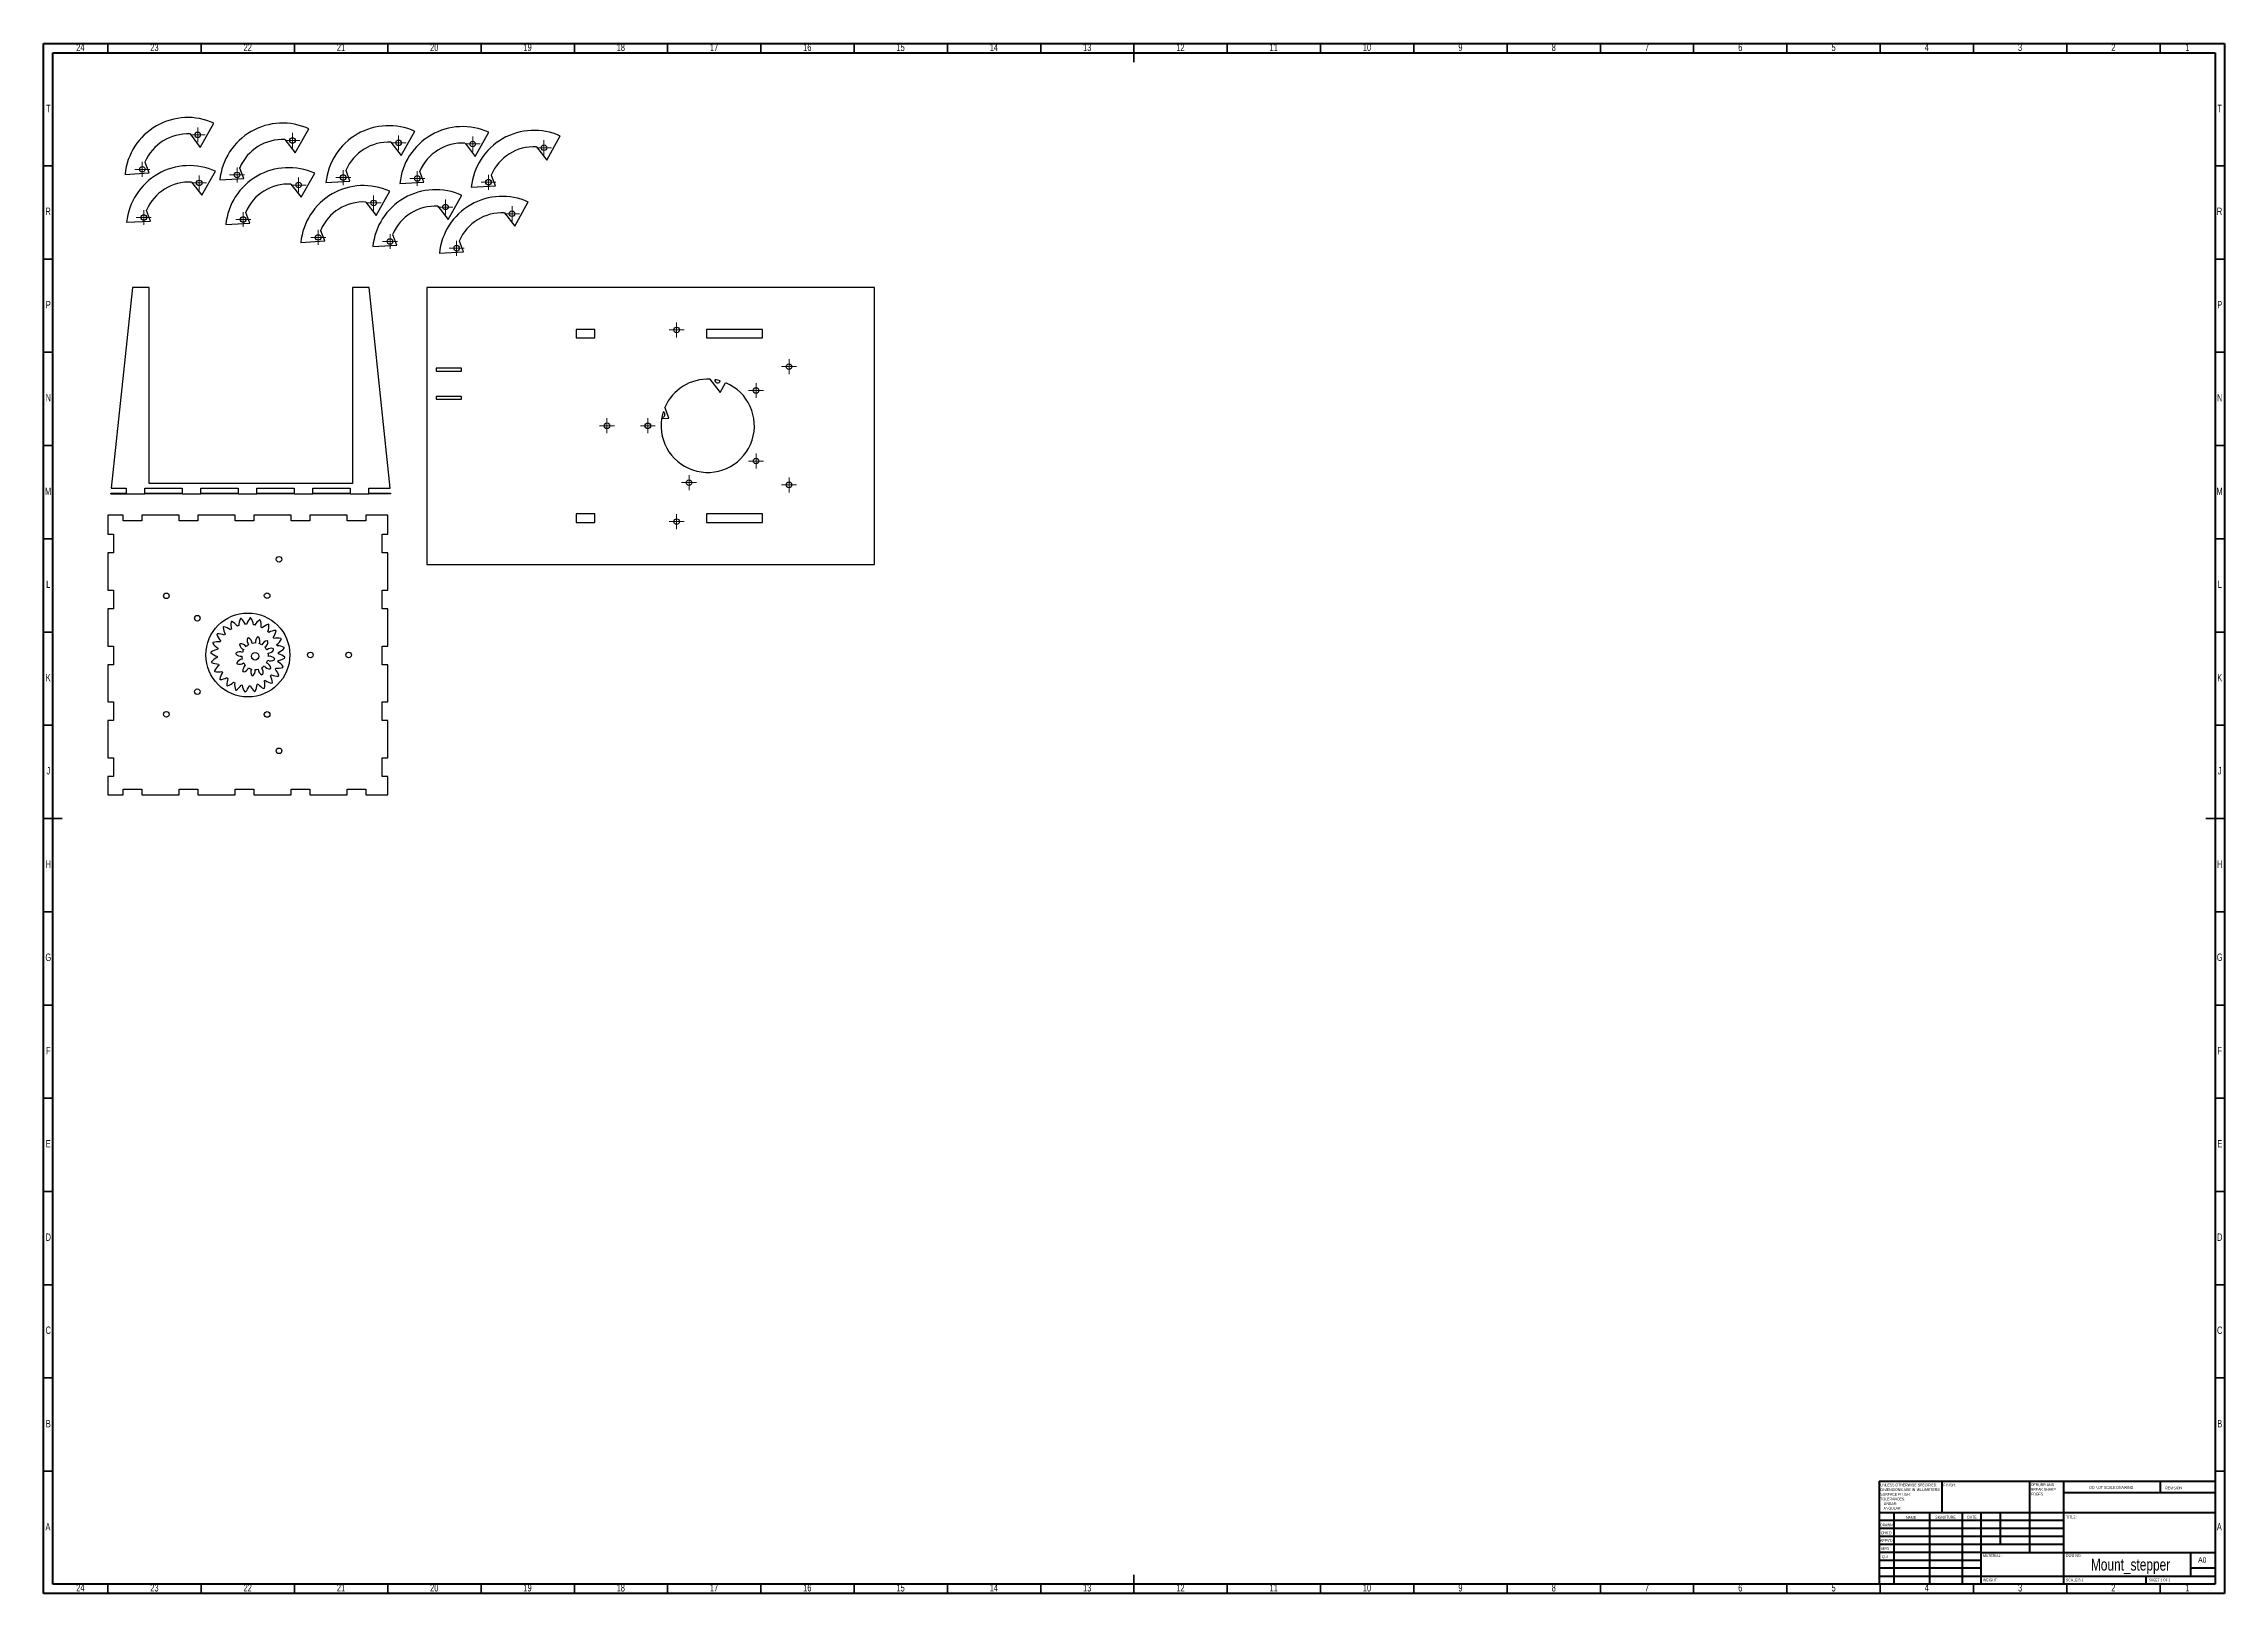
# Model space of a CAD drawing. Header units: millimetres. Extents: x 15 to 1184, y 5 to 836.
import ezdxf

# ---------------------------------------------------------------- set-up
doc = ezdxf.new("R2010")
doc.units = ezdxf.units.MM
doc.styles.add('SLDTEXTSTYLE0', font='TXT', dxfattribs={"width": 0.75})
doc.styles.add('SLDTEXTSTYLE1', font='TXT', dxfattribs={"width": 0.686449})
doc.styles.add('SLDTEXTSTYLE2', font='TXT', dxfattribs={"width": 0.6875})

# ---------------------------------------------------------------- blocks, each defined once
blk = doc.blocks.new('SW_NOTE_0')
at = {"color": 0, "linetype": 'Continuous', "lineweight": 0, "char_height": 1.5, "attachment_point": 1, "style": 'SLDTEXTSTYLE0'}
for s, insert in [('UNLESS OTHERWISE SPECIFIED:', (0, 1.9)), ('TOLERANCES:', (0, -5.6)), ('DIMENSIONS ARE IN MILLIMETERS', (0, -0.6)), ('SURFACE FINISH:', (0, -3.1)), ('ANGULAR:', (1.7, -10.6)), ('LINEAR:', (1.7, -8.1))]:
    blk.add_mtext(s, dxfattribs=dict(at, insert=insert))
blk = doc.blocks.new('SW_NOTE_1')
at = {"color": 0, "linetype": 'Continuous', "lineweight": 0, "char_height": 1.5, "attachment_point": 1, "style": 'SLDTEXTSTYLE0'}
for s, insert in [('DEBURR AND', (0, 1.9)), ('BREAK SHARP', (0, -0.6)), ('EDGES', (0, -3.1))]:
    blk.add_mtext(s, dxfattribs=dict(at, insert=insert))
blk = doc.blocks.new('SW_CENTERMARKSYMBOL_0')
at = {"color": 0, "linetype": 'Continuous', "lineweight": 0}
for p, q in [((-2.5, 0), (-4, 0)), ((0, 0), (-2.5, 0)), ((0, 2.5), (0, 4)), ((0, 0), (0, 2.5)), ((0, 0), (0, -2.5)), ((0, 0), (2.5, 0)), ((2.5, 0), (4, 0)), ((0, -2.5), (0, -4))]:
    blk.add_line(p, q, dxfattribs=at)
blk = doc.blocks.new('SW_CENTERMARKSYMBOL_1')
at = {"color": 0, "linetype": 'Continuous', "lineweight": 0}
for p, q in [((-2.5, 0), (-4, 0)), ((0, 0), (-2.5, 0)), ((0, 2.5), (0, 4)), ((0, 0), (0, 2.5)), ((0, 0), (0, -2.5)), ((0, 0), (2.5, 0)), ((2.5, 0), (4, 0)), ((0, -2.5), (0, -4))]:
    blk.add_line(p, q, dxfattribs=at)
blk = doc.blocks.new('SW_CENTERMARKSYMBOL_2')
at = {"color": 0, "linetype": 'Continuous', "lineweight": 0}
for p, q in [((-2.5, 0), (-4, 0)), ((0, 0), (-2.5, 0)), ((0, 2.5), (0, 4)), ((0, 0), (0, 2.5)), ((0, 0), (0, -2.5)), ((0, 0), (2.5, 0)), ((2.5, 0), (4, 0)), ((0, -2.5), (0, -4))]:
    blk.add_line(p, q, dxfattribs=at)
blk = doc.blocks.new('SW_CENTERMARKSYMBOL_3')
at = {"color": 0, "linetype": 'Continuous', "lineweight": 0}
for p, q in [((-2.5, 0), (-4, 0)), ((0, 0), (-2.5, 0)), ((0, 2.5), (0, 4)), ((0, 0), (0, 2.5)), ((0, 0), (0, -2.5)), ((0, 0), (2.5, 0)), ((2.5, 0), (4, 0)), ((0, -2.5), (0, -4))]:
    blk.add_line(p, q, dxfattribs=at)
blk = doc.blocks.new('SW_CENTERMARKSYMBOL_4')
at = {"color": 0, "linetype": 'Continuous', "lineweight": 0}
for p, q in [((-2.5, 0), (-4, 0)), ((0, 0), (-2.5, 0)), ((0, 2.5), (0, 4)), ((0, 0), (0, 2.5)), ((0, 0), (0, -2.5)), ((0, 0), (2.5, 0)), ((2.5, 0), (4, 0)), ((0, -2.5), (0, -4))]:
    blk.add_line(p, q, dxfattribs=at)
blk = doc.blocks.new('SW_CENTERMARKSYMBOL_5')
at = {"color": 0, "linetype": 'Continuous', "lineweight": 0}
for p, q in [((-2.5, 0), (-4, 0)), ((0, 0), (-2.5, 0)), ((0, 2.5), (0, 4)), ((0, 0), (0, 2.5)), ((0, 0), (0, -2.5)), ((0, 0), (2.5, 0)), ((2.5, 0), (4, 0)), ((0, -2.5), (0, -4))]:
    blk.add_line(p, q, dxfattribs=at)
blk = doc.blocks.new('SW_CENTERMARKSYMBOL_6')
at = {"color": 0, "linetype": 'Continuous', "lineweight": 0}
for p, q in [((-2.5, 0), (-4, 0)), ((0, 0), (-2.5, 0)), ((0, 2.5), (0, 4)), ((0, 0), (0, 2.5)), ((0, 0), (0, -2.5)), ((0, 0), (2.5, 0)), ((2.5, 0), (4, 0)), ((0, -2.5), (0, -4))]:
    blk.add_line(p, q, dxfattribs=at)
blk = doc.blocks.new('SW_CENTERMARKSYMBOL_7')
at = {"color": 0, "linetype": 'Continuous', "lineweight": 0}
for p, q in [((-2.5, 0), (-4, 0)), ((0, 0), (-2.5, 0)), ((0, 2.5), (0, 4)), ((0, 0), (0, 2.5)), ((0, 0), (0, -2.5)), ((0, 0), (2.5, 0)), ((2.5, 0), (4, 0)), ((0, -2.5), (0, -4))]:
    blk.add_line(p, q, dxfattribs=at)
blk = doc.blocks.new('SW_CENTERMARKSYMBOL_8')
at = {"color": 0, "linetype": 'Continuous', "lineweight": 0}
for p, q in [((-2.5, 0), (-4, 0)), ((0, 0), (-2.5, 0)), ((0, 2.5), (0, 4)), ((0, 0), (0, 2.5)), ((0, 0), (0, -2.5)), ((0, 0), (2.5, 0)), ((2.5, 0), (4, 0)), ((0, -2.5), (0, -4))]:
    blk.add_line(p, q, dxfattribs=at)
blk = doc.blocks.new('SW_CENTERMARKSYMBOL_9')
at = {"color": 0, "linetype": 'Continuous', "lineweight": 0}
for p, q in [((-2.5, 0), (-4, 0)), ((0, 0), (-2.5, 0)), ((0, 2.5), (0, 4)), ((0, 0), (0, 2.5)), ((0, 0), (0, -2.5)), ((0, 0), (2.5, 0)), ((2.5, 0), (4, 0)), ((0, -2.5), (0, -4))]:
    blk.add_line(p, q, dxfattribs=at)
blk = doc.blocks.new('SW_CENTERMARKSYMBOL_10')
at = {"color": 0, "linetype": 'Continuous', "lineweight": 0}
for p, q in [((-2.5, 0), (-4, 0)), ((0, 0), (-2.5, 0)), ((0, 2.5), (0, 4)), ((0, 0), (0, 2.5)), ((0, 0), (0, -2.5)), ((0, 0), (2.5, 0)), ((2.5, 0), (4, 0)), ((0, -2.5), (0, -4))]:
    blk.add_line(p, q, dxfattribs=at)
blk = doc.blocks.new('SW_CENTERMARKSYMBOL_11')
at = {"color": 0, "linetype": 'Continuous', "lineweight": 0}
for p, q in [((-2.5, 0), (-4, 0)), ((0, 0), (-2.5, 0)), ((0, 2.5), (0, 4)), ((0, 0), (0, 2.5)), ((0, 0), (0, -2.5)), ((0, 0), (2.5, 0)), ((2.5, 0), (4, 0)), ((0, -2.5), (0, -4))]:
    blk.add_line(p, q, dxfattribs=at)
blk = doc.blocks.new('SW_CENTERMARKSYMBOL_12')
at = {"color": 0, "linetype": 'Continuous', "lineweight": 0}
for p, q in [((-2.5, 0), (-4, 0)), ((0, 0), (-2.5, 0)), ((0, 2.5), (0, 4)), ((0, 0), (0, 2.5)), ((0, 0), (0, -2.5)), ((0, 0), (2.5, 0)), ((2.5, 0), (4, 0)), ((0, -2.5), (0, -4))]:
    blk.add_line(p, q, dxfattribs=at)
blk = doc.blocks.new('SW_CENTERMARKSYMBOL_13')
at = {"color": 0, "linetype": 'Continuous', "lineweight": 0}
for p, q in [((-2.5, 0), (-4, 0)), ((0, 0), (-2.5, 0)), ((0, 2.5), (0, 4)), ((0, 0), (0, 2.5)), ((0, 0), (0, -2.5)), ((0, 0), (2.5, 0)), ((2.5, 0), (4, 0)), ((0, -2.5), (0, -4))]:
    blk.add_line(p, q, dxfattribs=at)
blk = doc.blocks.new('SW_CENTERMARKSYMBOL_14')
at = {"color": 0, "linetype": 'Continuous', "lineweight": 0}
for p, q in [((-2.5, 0), (-4, 0)), ((0, 0), (-2.5, 0)), ((0, 2.5), (0, 4)), ((0, 0), (0, 2.5)), ((0, 0), (0, -2.5)), ((0, 0), (2.5, 0)), ((2.5, 0), (4, 0)), ((0, -2.5), (0, -4))]:
    blk.add_line(p, q, dxfattribs=at)
blk = doc.blocks.new('SW_CENTERMARKSYMBOL_15')
at = {"color": 0, "linetype": 'Continuous', "lineweight": 0}
for p, q in [((-2.5, 0), (-4, 0)), ((0, 0), (-2.5, 0)), ((0, 2.5), (0, 4)), ((0, 0), (0, 2.5)), ((0, 0), (0, -2.5)), ((0, 0), (2.5, 0)), ((2.5, 0), (4, 0)), ((0, -2.5), (0, -4))]:
    blk.add_line(p, q, dxfattribs=at)
blk = doc.blocks.new('SW_CENTERMARKSYMBOL_16')
at = {"color": 0, "linetype": 'Continuous', "lineweight": 0}
for p, q in [((-2.5, 0), (-4, 0)), ((0, 0), (-2.5, 0)), ((0, 2.5), (0, 4)), ((0, 0), (0, 2.5)), ((0, 0), (0, -2.5)), ((0, 0), (2.5, 0)), ((2.5, 0), (4, 0)), ((0, -2.5), (0, -4))]:
    blk.add_line(p, q, dxfattribs=at)
blk = doc.blocks.new('SW_CENTERMARKSYMBOL_17')
at = {"color": 0, "linetype": 'Continuous', "lineweight": 0}
for p, q in [((-2.5, 0), (-4, 0)), ((0, 0), (-2.5, 0)), ((0, 2.5), (0, 4)), ((0, 0), (0, 2.5)), ((0, 0), (0, -2.5)), ((0, 0), (2.5, 0)), ((2.5, 0), (4, 0)), ((0, -2.5), (0, -4))]:
    blk.add_line(p, q, dxfattribs=at)
blk = doc.blocks.new('SW_CENTERMARKSYMBOL_18')
at = {"color": 0, "linetype": 'Continuous', "lineweight": 0}
for p, q in [((-2.5, 0), (-4, 0)), ((0, 0), (-2.5, 0)), ((0, 2.5), (0, 4)), ((0, 0), (0, 2.5)), ((0, 0), (0, -2.5)), ((0, 0), (2.5, 0)), ((2.5, 0), (4, 0)), ((0, -2.5), (0, -4))]:
    blk.add_line(p, q, dxfattribs=at)
blk = doc.blocks.new('SW_CENTERMARKSYMBOL_19')
at = {"color": 0, "linetype": 'Continuous', "lineweight": 0}
for p, q in [((-2.5, 0), (-4, 0)), ((0, 0), (-2.5, 0)), ((0, 2.5), (0, 4)), ((0, 0), (0, 2.5)), ((0, 0), (0, -2.5)), ((0, 0), (2.5, 0)), ((2.5, 0), (4, 0)), ((0, -2.5), (0, -4))]:
    blk.add_line(p, q, dxfattribs=at)
blk = doc.blocks.new('SW_CENTERMARKSYMBOL_20')
at = {"color": 0, "linetype": 'Continuous', "lineweight": 0}
for p, q in [((-2.5, 0), (-4, 0)), ((0, 0), (-2.5, 0)), ((0, 2.5), (0, 4)), ((0, 0), (0, 2.5)), ((0, 0), (0, -2.5)), ((0, 0), (2.5, 0)), ((2.5, 0), (4, 0)), ((0, -2.5), (0, -4))]:
    blk.add_line(p, q, dxfattribs=at)
blk = doc.blocks.new('SW_CENTERMARKSYMBOL_21')
at = {"color": 0, "linetype": 'Continuous', "lineweight": 0}
for p, q in [((-2.5, 0), (-4, 0)), ((0, 0), (-2.5, 0)), ((0, 2.5), (0, 4)), ((0, 0), (0, 2.5)), ((0, 0), (0, -2.5)), ((0, 0), (2.5, 0)), ((2.5, 0), (4, 0)), ((0, -2.5), (0, -4))]:
    blk.add_line(p, q, dxfattribs=at)
blk = doc.blocks.new('SW_CENTERMARKSYMBOL_22')
at = {"color": 0, "linetype": 'Continuous', "lineweight": 0}
for p, q in [((-2.5, 0), (-4, 0)), ((0, 0), (-2.5, 0)), ((0, 2.5), (0, 4)), ((0, 0), (0, 2.5)), ((0, 0), (0, -2.5)), ((0, 0), (2.5, 0)), ((2.5, 0), (4, 0)), ((0, -2.5), (0, -4))]:
    blk.add_line(p, q, dxfattribs=at)
blk = doc.blocks.new('SW_CENTERMARKSYMBOL_23')
at = {"color": 0, "linetype": 'Continuous', "lineweight": 0}
for p, q in [((-2.5, 0), (-4, 0)), ((0, 0), (-2.5, 0)), ((0, 2.5), (0, 4)), ((0, 0), (0, 2.5)), ((0, 0), (0, -2.5)), ((0, 0), (2.5, 0)), ((2.5, 0), (4, 0)), ((0, -2.5), (0, -4))]:
    blk.add_line(p, q, dxfattribs=at)
blk = doc.blocks.new('SW_CENTERMARKSYMBOL_24')
at = {"color": 0, "linetype": 'Continuous', "lineweight": 0}
for p, q in [((-2.5, 0), (-4, 0)), ((0, 0), (-2.5, 0)), ((0, 2.5), (0, 4)), ((0, 0), (0, 2.5)), ((0, 0), (0, -2.5)), ((0, 0), (2.5, 0)), ((2.5, 0), (4, 0)), ((0, -2.5), (0, -4))]:
    blk.add_line(p, q, dxfattribs=at)
blk = doc.blocks.new('SW_CENTERMARKSYMBOL_25')
at = {"color": 0, "linetype": 'Continuous', "lineweight": 0}
for p, q in [((-2.5, 0), (-4, 0)), ((0, 0), (-2.5, 0)), ((0, 2.5), (0, 4)), ((0, 0), (0, 2.5)), ((0, 0), (0, -2.5)), ((0, 0), (2.5, 0)), ((2.5, 0), (4, 0)), ((0, -2.5), (0, -4))]:
    blk.add_line(p, q, dxfattribs=at)
blk = doc.blocks.new('SW_CENTERMARKSYMBOL_26')
at = {"color": 0, "linetype": 'Continuous', "lineweight": 0}
for p, q in [((-2.5, 0), (-4, 0)), ((0, 0), (-2.5, 0)), ((0, 2.5), (0, 4)), ((0, 0), (0, 2.5)), ((0, 0), (0, -2.5)), ((0, 0), (2.5, 0)), ((2.5, 0), (4, 0)), ((0, -2.5), (0, -4))]:
    blk.add_line(p, q, dxfattribs=at)
blk = doc.blocks.new('SW_CENTERMARKSYMBOL_27')
at = {"color": 0, "linetype": 'Continuous', "lineweight": 0}
for p, q in [((-2.5, 0), (-4, 0)), ((0, 0), (-2.5, 0)), ((0, 2.5), (0, 4)), ((0, 0), (0, 2.5)), ((0, 0), (0, -2.5)), ((0, 0), (2.5, 0)), ((2.5, 0), (4, 0)), ((0, -2.5), (0, -4))]:
    blk.add_line(p, q, dxfattribs=at)
blk = doc.blocks.new('SW_CENTERMARKSYMBOL_28')
at = {"color": 0, "linetype": 'Continuous', "lineweight": 0}
for p, q in [((-2.5, 0), (-4, 0)), ((0, 0), (-2.5, 0)), ((0, 2.5), (0, 4)), ((0, 0), (0, 2.5)), ((0, 0), (0, -2.5)), ((0, 0), (2.5, 0)), ((2.5, 0), (4, 0)), ((0, -2.5), (0, -4))]:
    blk.add_line(p, q, dxfattribs=at)

msp = doc.modelspace()

# ---------------------------------------------------------------- linework, layer by layer
at = {"color": 7, "linetype": 'Continuous', "lineweight": 70}
for p, q in [((15, 5), (15, 836)), ((15, 836), (1184, 836)), ((20, 10), (20, 831)), ((20, 831), (1179, 831)), ((1179, 831), (1179, 10)), ((1184, 836), (1184, 5)), ((1184, 5), (15, 5)), ((1179, 10), (20, 10))]:
    msp.add_line(p, q, dxfattribs=at)
at = {"color": 7, "linetype": 'Continuous', "lineweight": 35}
for p, q in [((49.5, 831), (49.5, 836)), ((99.5, 831), (99.5, 836)), ((149.5, 831), (149.5, 836)), ((199.5, 831), (199.5, 836)), ((249.5, 831), (249.5, 836)), ((299.5, 831), (299.5, 836)), ((349.5, 831), (349.5, 836)), ((399.5, 831), (399.5, 836)), ((449.5, 831), (449.5, 836)), ((499.5, 831), (499.5, 836)), ((549.5, 831), (549.5, 836)), ((599.5, 836), (599.5, 826)), ((599.5, 831), (599.5, 836)), ((649.5, 831), (649.5, 836)), ((699.5, 831), (699.5, 836)), ((749.5, 831), (749.5, 836)), ((799.5, 831), (799.5, 836)), ((849.5, 831), (849.5, 836)), ((899.5, 831), (899.5, 836)), ((949.5, 831), (949.5, 836)), ((999.5, 831), (999.5, 836)), ((1049.5, 831), (1049.5, 836)), ((1099.5, 831), (1099.5, 836)), ((1149.5, 831), (1149.5, 836)), ((20, 770.5), (15, 770.5)), ((1179, 770.5), (1184, 770.5)), ((20, 720.5), (15, 720.5)), ((1179, 720.5), (1184, 720.5)), ((20, 670.5), (15, 670.5)), ((1179, 670.5), (1184, 670.5)), ((20, 620.5), (15, 620.5)), ((1179, 620.5), (1184, 620.5)), ((20, 570.5), (15, 570.5)), ((1179, 570.5), (1184, 570.5)), ((20, 520.5), (15, 520.5)), ((1179, 520.5), (1184, 520.5)), ((20, 470.5), (15, 470.5)), ((1179, 470.5), (1184, 470.5)), ((15, 420.5), (25, 420.5)), ((20, 420.5), (15, 420.5)), ((1184, 420.5), (1174, 420.5)), ((1179, 420.5), (1184, 420.5)), ((20, 370.5), (15, 370.5)), ((1179, 370.5), (1184, 370.5)), ((20, 320.5), (15, 320.5)), ((1179, 320.5), (1184, 320.5)), ((20, 270.5), (15, 270.5)), ((1179, 270.5), (1184, 270.5)), ((20, 220.5), (15, 220.5)), ((1179, 220.5), (1184, 220.5)), ((20, 170.5), (15, 170.5)), ((1179, 170.5), (1184, 170.5)), ((20, 120.5), (15, 120.5)), ((1179, 120.5), (1184, 120.5)), ((20, 70.5), (15, 70.5)), ((1179, 70.5), (1184, 70.5)), ((599.5, 5), (599.5, 15)), ((49.5, 10), (49.5, 5)), ((99.5, 10), (99.5, 5)), ((149.5, 10), (149.5, 5)), ((199.5, 10), (199.5, 5)), ((249.5, 10), (249.5, 5)), ((299.5, 10), (299.5, 5)), ((349.5, 10), (349.5, 5)), ((399.5, 10), (399.5, 5)), ((449.5, 10), (449.5, 5)), ((499.5, 10), (499.5, 5)), ((549.5, 10), (549.5, 5)), ((599.5, 10), (599.5, 5)), ((649.5, 10), (649.5, 5)), ((699.5, 10), (699.5, 5)), ((749.5, 10), (749.5, 5)), ((799.5, 10), (799.5, 5)), ((849.5, 10), (849.5, 5)), ((899.5, 10), (899.5, 5)), ((949.5, 10), (949.5, 5)), ((999.5, 10), (999.5, 5)), ((1049.5, 10), (1049.5, 5)), ((1099.5, 10), (1099.5, 5)), ((1149.5, 10), (1149.5, 5))]:
    msp.add_line(p, q, dxfattribs=at)
at = {"color": 7, "linetype": 'Continuous', "lineweight": 25}
for p, q in [((93.5, 787.6), (99, 780.4)), ((99, 780.4), (106.3, 793.4)), ((144.3, 784.6), (149.8, 777.5)), ((149.8, 777.5), (157.1, 790.4)), ((206.7, 776.1), (214, 789)), ((246.4, 775.5), (253.6, 788.5)), ((284.7, 773.5), (291.9, 786.5)), ((69.4, 772.3), (69.3, 772.4)), ((71.5, 766.7), (69.4, 772.3)), ((201.2, 783.2), (206.7, 776.1)), ((240.9, 782.7), (246.4, 775.5)), ((279.2, 780.6), (284.7, 773.5)), ((58.6, 765.9), (71.5, 766.7)), ((94.3, 761.8), (99.9, 754.7)), ((99.9, 754.7), (107.1, 767.6)), ((109.4, 762.9), (122.3, 763.7)), ((120.2, 769.3), (120.1, 769.5)), ((122.3, 763.7), (120.2, 769.3)), ((147.6, 760.7), (153.1, 753.6)), ((153.1, 753.6), (160.4, 766.5)), ((166.3, 761.6), (179.2, 762.3)), ((177.1, 767.9), (177, 768.1)), ((179.2, 762.3), (177.1, 767.9)), ((205.9, 761), (218.9, 761.8)), ((216.7, 767.4), (216.7, 767.6)), ((218.9, 761.8), (216.7, 767.4)), ((255, 765.3), (254.9, 765.5)), ((257.2, 759.8), (255, 765.3)), ((187.8, 751), (193.3, 743.9)), ((193.3, 743.9), (200.6, 756.9)), ((226.4, 748.8), (231.9, 741.7)), ((231.9, 741.7), (239.1, 754.7)), ((244.2, 759), (257.2, 759.8)), ((267.6, 738.1), (274.8, 751.1)), ((59.4, 740.2), (72.3, 740.9)), ((70.2, 746.5), (70.1, 746.7)), ((72.3, 740.9), (70.2, 746.5)), ((112.7, 739.1), (125.6, 739.8)), ((123.4, 745.4), (123.4, 745.6)), ((125.6, 739.8), (123.4, 745.4)), ((262.1, 745.2), (267.6, 738.1)), ((152.9, 729.4), (165.8, 730.2)), ((163.6, 735.7), (163.6, 735.9)), ((165.8, 730.2), (163.6, 735.7)), ((191.4, 727.2), (204.3, 728)), ((202.2, 733.5), (202.1, 733.7)), ((204.3, 728), (202.2, 733.5)), ((237.9, 730), (237.8, 730.1)), ((240, 724.4), (237.9, 730)), ((227.1, 723.6), (240, 724.4)), ((62.6, 705.2), (51.3, 597.6)), ((71.5, 705.2), (62.6, 705.2)), ((71.5, 600.2), (71.5, 705.2)), ((180.5, 705.2), (180.5, 600.2)), ((189.5, 705.2), (180.5, 705.2)), ((200.7, 597.6), (189.5, 705.2)), ((220.4, 705.3), (220.4, 556.8)), ((460.4, 705.3), (220.4, 705.3)), ((460.4, 556.8), (460.4, 705.3)), ((310.4, 682.8), (300.5, 682.8)), ((300.5, 682.8), (300.5, 678.3)), ((300.5, 678.3), (310.4, 678.3)), ((310.4, 678.3), (310.4, 682.8)), ((400.4, 682.8), (370.4, 682.8)), ((370.4, 682.8), (370.4, 678.3)), ((370.4, 678.3), (400.4, 678.3)), ((400.4, 678.3), (400.4, 682.8)), ((239, 661.9), (225.5, 661.9)), ((225.5, 661.9), (225.5, 660.4)), ((225.5, 660.4), (239, 660.4)), ((239, 660.4), (239, 661.9)), ((372.2, 656.1), (377.7, 649)), ((239, 646.8), (225.5, 646.8)), ((225.5, 646.8), (225.5, 645.3)), ((225.5, 645.3), (239, 645.3)), ((239, 645.3), (239, 646.8)), ((377.7, 649), (380.6, 654.1)), ((346.3, 635), (350.2, 635.2)), ((348.1, 640.8), (348, 641)), ((350.2, 635.2), (348.1, 640.8)), ((51.3, 597.6), (59.3, 597.6)), ((59.3, 597.6), (59.3, 594.6)), ((69.3, 594.6), (69.3, 597.6)), ((69.3, 597.6), (89.3, 597.6)), ((180.5, 600.2), (71.5, 600.2)), ((89.3, 597.6), (89.3, 594.6)), ((99.3, 594.6), (99.3, 597.6)), ((99.3, 597.6), (119.3, 597.6)), ((119.3, 597.6), (119.3, 594.6)), ((129.3, 594.6), (129.3, 597.6)), ((129.3, 597.6), (149.3, 597.6)), ((149.3, 597.6), (149.3, 594.6)), ((159.3, 594.6), (159.3, 597.6)), ((159.3, 597.6), (179.3, 597.6)), ((179.3, 597.6), (179.3, 594.6)), ((189.3, 594.6), (189.3, 597.6)), ((189.3, 597.6), (200.7, 597.6)), ((51, 594.6), (51.1, 594.9)), ((51, 594.6), (59.3, 594.6)), ((51.1, 594.9), (59.3, 594.9)), ((59.3, 594.6), (69.3, 594.6)), ((69.3, 594.9), (89.3, 594.9)), ((89.3, 594.6), (69.3, 594.6)), ((89.3, 594.6), (99.3, 594.6)), ((99.3, 594.9), (119.3, 594.9)), ((119.3, 594.6), (99.3, 594.6)), ((119.3, 594.6), (129.3, 594.6)), ((129.3, 594.9), (149.3, 594.9)), ((149.3, 594.6), (129.3, 594.6)), ((149.3, 594.6), (159.3, 594.6)), ((159.3, 594.9), (179.3, 594.9)), ((179.3, 594.6), (159.3, 594.6)), ((179.3, 594.6), (189.3, 594.6)), ((189.3, 594.9), (201, 594.9)), ((201, 594.6), (189.3, 594.6)), ((201, 594.9), (201, 594.6)), ((49.5, 583.2), (49.5, 573)), ((57.7, 583.2), (49.5, 583.2)), ((49.5, 573), (52.5, 573)), ((52.5, 573), (52.5, 563)), ((57.7, 580.2), (57.7, 583.2)), ((67.7, 580.2), (57.7, 580.2)), ((67.7, 583.2), (67.7, 580.2)), ((87.7, 583.2), (67.7, 583.2)), ((87.7, 580.2), (87.7, 583.2)), ((97.7, 580.2), (87.7, 580.2)), ((97.7, 583.2), (97.7, 580.2)), ((117.7, 583.2), (97.7, 583.2)), ((117.7, 580.2), (117.7, 583.2)), ((127.7, 580.2), (117.7, 580.2)), ((127.7, 583.2), (127.7, 580.2)), ((147.7, 583.2), (127.7, 583.2)), ((147.7, 580.2), (147.7, 583.2)), ((157.7, 580.2), (147.7, 580.2)), ((157.7, 583.2), (157.7, 580.2)), ((177.7, 583.2), (157.7, 583.2)), ((177.7, 580.2), (177.7, 583.2)), ((187.7, 580.2), (177.7, 580.2)), ((187.7, 583.2), (187.7, 580.2)), ((199.5, 583.2), (187.7, 583.2)), ((196.5, 573), (199.5, 573)), ((196.5, 563), (196.5, 573)), ((199.5, 573), (199.5, 583.2)), ((310.4, 583.9), (300.5, 583.9)), ((300.5, 583.9), (300.5, 579.3)), ((300.5, 579.3), (310.4, 579.3)), ((310.4, 579.3), (310.4, 583.9)), ((400.4, 583.9), (370.4, 583.9)), ((370.4, 583.9), (370.4, 579.3)), ((370.4, 579.3), (400.4, 579.3)), ((400.4, 579.3), (400.4, 583.9)), ((49.5, 563), (49.5, 543)), ((52.5, 563), (49.5, 563)), ((199.5, 563), (196.5, 563)), ((199.5, 543), (199.5, 563)), ((220.4, 556.8), (460.4, 556.8)), ((49.5, 543), (52.5, 543)), ((52.5, 543), (52.5, 533)), ((196.5, 543), (199.5, 543)), ((196.5, 533), (196.5, 543)), ((49.5, 533), (49.5, 513)), ((52.5, 533), (49.5, 533)), ((199.5, 533), (196.5, 533)), ((199.5, 513), (199.5, 533)), ((49.5, 513), (52.5, 513)), ((49.5, 503), (49.5, 483)), ((52.5, 503), (49.5, 503)), ((52.5, 513), (52.5, 503)), ((196.5, 513), (199.5, 513)), ((196.5, 503), (196.5, 513)), ((199.5, 503), (196.5, 503)), ((199.5, 483), (199.5, 503)), ((49.5, 483), (52.5, 483)), ((52.5, 483), (52.5, 473)), ((196.5, 483), (199.5, 483)), ((196.5, 473), (196.5, 483)), ((49.5, 473), (49.5, 453)), ((52.5, 473), (49.5, 473)), ((199.5, 473), (196.5, 473)), ((199.5, 453), (199.5, 473)), ((49.5, 453), (52.5, 453)), ((52.5, 453), (52.5, 443)), ((196.5, 453), (199.5, 453)), ((196.5, 443), (196.5, 453)), ((49.5, 443), (49.5, 433.2)), ((52.5, 443), (49.5, 443)), ((49.5, 433.2), (57.7, 433.2)), ((57.7, 436.2), (67.7, 436.2)), ((57.7, 433.2), (57.7, 436.2)), ((67.7, 436.2), (67.7, 433.2)), ((67.7, 433.2), (87.7, 433.2)), ((87.7, 436.2), (97.7, 436.2)), ((87.7, 433.2), (87.7, 436.2)), ((97.7, 436.2), (97.7, 433.2)), ((97.7, 433.2), (117.7, 433.2)), ((117.7, 436.2), (127.7, 436.2)), ((117.7, 433.2), (117.7, 436.2)), ((127.7, 436.2), (127.7, 433.2)), ((127.7, 433.2), (147.7, 433.2)), ((147.7, 436.2), (157.7, 436.2)), ((147.7, 433.2), (147.7, 436.2)), ((157.7, 436.2), (157.7, 433.2)), ((157.7, 433.2), (177.7, 433.2)), ((177.7, 436.2), (187.7, 436.2)), ((177.7, 433.2), (177.7, 436.2)), ((187.7, 436.2), (187.7, 433.2)), ((187.7, 433.2), (199.5, 433.2)), ((199.5, 443), (196.5, 443)), ((199.5, 433.2), (199.5, 443))]:
    msp.add_line(p, q, dxfattribs=at)
at = {"color": 7, "linetype": 'Continuous', "lineweight": 50}
for p, q in [((999, 65.2), (1179, 65.2)), ((999, 65.2), (999, 10)), ((1032.8, 48.2), (1032.8, 65.2)), ((1079.6, 65.2), (1079.6, 27)), ((1097.8, 65.2), (1097.8, 10)), ((1179, 58.9), (1097.8, 58.9)), ((1149.8, 58.9), (1149.8, 65.2)), ((1179, 48.2), (999, 48.2)), ((1006.8, 48.2), (1006.8, 10)), ((1026, 48.2), (1026, 10)), ((1043.4, 48.2), (1043.4, 10)), ((1053.6, 10), (1053.6, 48.2)), ((1064, 31.2), (1064, 48.2)), ((1097.8, 44), (999, 44)), ((1097.8, 39.8), (999, 39.8)), ((1097.8, 35.5), (999, 35.5)), ((1097.8, 31.2), (999, 31.2)), ((1053.6, 27), (999, 27)), ((1053.6, 27), (1179, 27)), ((1166, 14.2), (1166, 27)), ((1053.6, 22.7), (999, 22.7)), ((1053.6, 18.5), (999, 18.5)), ((999, 14.2), (1179, 14.2)), ((1142, 10), (1142, 14.2)), ((1179, 18.5), (1166, 18.5))]:
    msp.add_line(p, q, dxfattribs=at)
at = {"color": 7, "linetype": 'Continuous', "lineweight": 25}
for centre, radius in [((97.6, 787.1), 1.5), ((148.4, 784.1), 1.5), ((205.3, 782.8), 1.5), ((245, 782.2), 1.5), ((283.2, 780.2), 1.5), ((67.9, 768.6), 1.5), ((98.4, 761.3), 1.5), ((118.7, 765.6), 1.5), ((151.7, 760.2), 1.5), ((175.6, 764.2), 1.5), ((215.3, 763.7), 1.5), ((253.5, 761.7), 1.5), ((191.9, 750.6), 1.5), ((230.4, 748.4), 1.5), ((68.7, 742.8), 1.5), ((122, 741.7), 1.5), ((266.1, 744.8), 1.5), ((162.2, 732.1), 1.5), ((200.7, 729.9), 1.5), ((236.4, 726.3), 1.5), ((354.3, 682.5), 1.5), ((414.6, 662.8), 1.5), ((396.9, 650), 1.5), ((317, 631.1), 1.5), ((338.9, 631.1), 1.5), ((396.9, 612.2), 1.5), ((361, 600.6), 1.5), ((414.6, 599.4), 1.5), ((354.3, 579.7), 1.5), ((141.2, 559.5), 1.5), ((80.8, 539.9), 1.5), ((134.8, 540), 1.5), ((97.4, 527.9), 1.5), ((124.5, 508.2), 22.5), ((128.4, 507.5), 2), ((158, 508.2), 1.5), ((178.5, 508.2), 1.5), ((97.4, 488.5), 1.5), ((80.8, 476.4), 1.5), ((134.8, 476.3), 1.5), ((141.2, 456.8), 1.5)]:
    msp.add_circle(centre, radius, dxfattribs=at)
for centre, radius, start, end in [((92.3, 762.6), 33.8, 65.5259, 174.3354), ((92.3, 762.6), 25, 87.1146, 156.778), ((143.1, 759.6), 33.8, 65.5259, 174.3354), ((143.1, 759.6), 25, 87.1146, 156.778), ((200, 758.2), 33.8, 65.5259, 174.3354), ((239.6, 757.7), 33.8, 65.5259, 174.3354), ((277.9, 755.7), 33.8, 65.5259, 174.3354), ((200, 758.2), 25, 87.1146, 156.778), ((239.6, 757.7), 25, 87.1146, 156.778), ((277.9, 755.7), 25, 87.1146, 156.778), ((93.1, 736.8), 33.8, 65.5259, 174.3354), ((93.1, 736.8), 25, 87.1146, 156.778), ((146.3, 735.7), 33.8, 65.5259, 174.3354), ((146.3, 735.7), 25, 87.1146, 156.778), ((186.5, 726.1), 33.8, 65.5259, 174.3354), ((186.5, 726.1), 25, 87.1146, 156.778), ((225.1, 723.9), 33.8, 65.5259, 174.3354), ((225.1, 723.9), 25, 87.1146, 156.778), ((260.8, 720.3), 33.8, 65.5259, 174.3354), ((260.8, 720.3), 25, 87.1146, 156.778), ((371, 631.1), 25, 87.1146, 156.778), ((376.3, 655.6), 1.5, 173.4684, 342.0381), ((371, 631.1), 25, 74.3306, 81.176), ((371, 631.1), 25, 171.1145, 67.215), ((346.6, 637.1), 1.5, 261.8546, 70.4243), ((371, 631.1), 25, 162.7167, 169.5621), ((124.5, 508.2), 19.9, 115.4198, 116.548), ((111.9, 518.1), 9, 38.5921, 63.1642), ((128.6, 523.7), 9, 153.8036, 178.3758), ((124.5, 508.2), 19.9, 100.4198, 101.548), ((114.9, 521), 9, 23.5921, 48.1642), ((132.5, 522.1), 9, 138.8036, 163.3758), ((124.5, 508.2), 19.9, 85.4198, 86.548), ((118.6, 523.1), 9, 8.5921, 33.1642), ((135.8, 519.5), 9, 123.8036, 148.3758), ((124.5, 508.2), 19.9, 70.4198, 71.548), ((122.6, 524.1), 9, 353.5921, 18.1642), ((124.5, 508.2), 19.9, 160.4198, 161.548), ((113.1, 519.5), 9, 213.8036, 238.3758), ((108.6, 506.3), 9, 83.5921, 108.1642), ((124.5, 508.2), 19.9, 145.4198, 146.548), ((116.4, 522), 9, 198.8036, 223.3758), ((108.6, 510.5), 9, 68.5921, 93.1642), ((124.5, 508.2), 16.5, 152.2748, 154.693), ((124.5, 508.2), 19.9, 130.4198, 131.548), ((120.3, 523.6), 9, 183.8036, 208.3758), ((109.8, 514.5), 9, 53.5921, 78.1642), ((124.5, 508.2), 16.5, 137.2748, 139.693), ((124.5, 508.2), 16.5, 122.2748, 124.693), ((124.4, 524.2), 9, 168.8036, 193.3758), ((124.5, 508.2), 16.5, 107.2748, 109.693), ((124.5, 508.2), 16.5, 92.2748, 94.693), ((127.7, 515.9), 3.6, 159.6826, 218.3558), ((128.4, 507.5), 10.5, 109.8811, 112.8134), ((123.2, 514.1), 3.6, 4.3386, 63.0119), ((128.4, 507.5), 7.12, 89.5939, 103.1006), ((124.5, 508.2), 16.5, 77.2748, 79.693), ((132.1, 515.1), 3.6, 129.6826, 188.3558), ((128.4, 507.5), 10.5, 79.8811, 82.8134), ((127.3, 515.8), 3.6, 334.3386, 33.0119), ((124.5, 508.2), 16.5, 62.2748, 64.693), ((135.4, 512.3), 3.6, 99.6826, 158.3558), ((138.4, 516.2), 9, 108.8036, 133.3758), ((131.6, 515.3), 3.6, 304.3386, 3.0119), ((128.4, 507.5), 10.5, 49.8811, 52.8134), ((126.8, 524), 9, 338.5921, 3.1642), ((124.5, 508.2), 16.5, 47.2748, 49.693), ((124.5, 508.2), 19.9, 55.4198, 56.548), ((140, 512.4), 9, 93.8036, 118.3758), ((130.8, 522.9), 9, 323.5921, 348.1642), ((124.5, 508.2), 16.5, 32.2748, 34.693), ((140.5, 508.2), 9, 78.8036, 103.3758), ((124.5, 508.2), 19.9, 40.4198, 41.548), ((134.4, 520.8), 9, 308.5921, 333.1642), ((124.5, 508.2), 19.9, 25.4198, 26.548), ((109.6, 502.2), 9, 98.5921, 123.1642), ((124.5, 508.2), 19.9, 175.4198, 176.548), ((110.6, 516.1), 9, 228.8036, 253.3758), ((111.7, 498.6), 9, 113.5921, 138.1642), ((124.5, 508.2), 19.9, 190.4198, 191.548), ((109, 512.3), 9, 243.8036, 268.3758), ((124.5, 508.2), 16.5, 182.2748, 184.693), ((124.5, 508.2), 16.5, 167.2748, 169.693), ((124.5, 508.2), 16.5, 197.2748, 199.693), ((128.4, 507.5), 10.5, 169.8811, 172.8134), ((120.8, 511.1), 3.6, 219.6826, 278.3558), ((120.1, 506.3), 3.6, 64.3386, 123.0119), ((121.8, 502.3), 3.6, 94.3386, 153.0119), ((128.4, 507.5), 10.5, 199.8811, 202.8134), ((120, 506.8), 3.6, 249.6826, 308.3558), ((128.4, 507.5), 10.5, 139.8811, 142.8134), ((123.6, 514.4), 3.6, 189.6826, 248.3558), ((120.6, 510.6), 3.6, 34.3386, 93.0119), ((128.4, 507.5), 7.12, 179.5939, 193.1006), ((128.4, 507.5), 7.12, 149.5939, 163.1006), ((128.4, 507.5), 7.12, 209.5939, 223.1006), ((128.4, 507.5), 7.12, 119.5939, 133.1006), ((128.4, 507.5), 7.12, 59.5939, 73.1006), ((128.4, 507.5), 7.12, 29.5939, 43.1006), ((136.9, 508.2), 3.6, 69.6826, 128.3558), ((128.4, 507.5), 7.12, 329.5939, 343.1006), ((133.3, 500.5), 3.6, 9.6826, 68.3558), ((136.8, 508.6), 3.6, 244.3386, 303.0119), ((135.1, 512.7), 3.6, 274.3386, 333.0119), ((128.4, 507.5), 7.12, 359.5939, 13.1006), ((136.1, 503.9), 3.6, 39.6826, 98.3558), ((128.4, 507.5), 10.5, 19.8811, 22.8134), ((128.4, 507.5), 10.5, 349.8811, 352.8134), ((124.5, 508.2), 16.5, 17.2748, 19.693), ((140, 504.1), 9, 63.8036, 88.3758), ((124.5, 508.2), 16.5, 347.2748, 349.693), ((135.9, 496.9), 9, 33.8036, 58.3758), ((139.4, 514.1), 9, 278.5921, 303.1642), ((137.3, 517.8), 9, 293.5921, 318.1642), ((124.5, 508.2), 16.5, 2.2748, 4.693), ((138.4, 500.2), 9, 48.8036, 73.3758), ((124.5, 508.2), 19.9, 10.4198, 11.548), ((124.5, 508.2), 19.9, 355.4198, 356.548), ((114.6, 495.6), 9, 128.5921, 153.1642), ((124.5, 508.2), 19.9, 205.4198, 206.548), ((108.5, 508.1), 9, 258.8036, 283.3758), ((118.2, 493.4), 9, 143.5921, 168.1642), ((124.5, 508.2), 19.9, 220.4198, 221.548), ((109, 504), 9, 273.8036, 298.3758), ((124.5, 508.2), 16.5, 212.2748, 214.693), ((122.2, 492.3), 9, 158.5921, 183.1642), ((124.5, 508.2), 19.9, 235.4198, 236.548), ((124.5, 508.2), 16.5, 227.2748, 229.693), ((110.6, 500.1), 9, 288.8036, 313.3758), ((124.5, 508.2), 16.5, 242.2748, 244.693), ((126.4, 492.2), 9, 173.5921, 198.1642), ((113.2, 496.8), 9, 303.8036, 328.3758), ((124.5, 508.2), 16.5, 257.2748, 259.693), ((130.4, 493.3), 9, 188.5921, 213.1642), ((125.3, 499.6), 3.6, 124.3386, 183.0119), ((128.4, 507.5), 10.5, 229.8811, 232.8134), ((121.5, 502.7), 3.6, 279.6826, 338.3558), ((116.5, 494.3), 9, 318.8036, 343.3758), ((128.4, 507.5), 7.12, 239.5939, 253.1006), ((124.5, 508.2), 16.5, 272.2748, 274.693), ((134.1, 495.3), 9, 203.5921, 228.1642), ((129.6, 499.1), 3.6, 154.3386, 213.0119), ((128.4, 507.5), 10.5, 259.8811, 262.8134), ((124.8, 499.8), 3.6, 309.6826, 8.3558), ((128.4, 507.5), 7.12, 269.5939, 283.1006), ((120.4, 492.7), 9, 333.8036, 358.3758), ((124.5, 508.2), 16.5, 287.2748, 289.693), ((133.6, 500.8), 3.6, 184.3386, 243.0119), ((137.1, 498.2), 9, 218.5921, 243.1642), ((128.4, 507.5), 7.12, 299.5939, 313.1006), ((129.1, 499), 3.6, 339.6826, 38.3558), ((128.4, 507.5), 10.5, 289.8811, 292.8134), ((136.3, 504.3), 3.6, 214.3386, 273.0119), ((124.5, 508.2), 16.5, 302.2748, 304.693), ((124.6, 492.1), 9, 348.8036, 13.3758), ((139.2, 501.8), 9, 233.5921, 258.1642), ((128.4, 507.5), 10.5, 319.8811, 322.8134), ((124.5, 508.2), 16.5, 317.2748, 319.693), ((128.7, 492.7), 9, 3.8036, 28.3758), ((140.4, 505.9), 9, 248.5921, 273.1642), ((124.5, 508.2), 19.9, 310.4198, 311.548), ((124.5, 508.2), 16.5, 332.2748, 334.693), ((132.6, 494.3), 9, 18.8036, 43.3758), ((140.4, 510.1), 9, 263.5921, 288.1642), ((124.5, 508.2), 19.9, 325.4198, 326.548), ((124.5, 508.2), 19.9, 340.4198, 341.548), ((124.5, 508.2), 19.9, 250.4198, 251.548), ((124.5, 508.2), 19.9, 265.4198, 266.548), ((124.5, 508.2), 19.9, 280.4198, 281.548), ((124.5, 508.2), 19.9, 295.4198, 296.548)]:
    msp.add_arc(centre, radius, start, end, dxfattribs=at)

# ---------------------------------------------------------------- block references
at = {"color": 7, "linetype": 'Continuous', "lineweight": 0}
for name, p in [('SW_CENTERMARKSYMBOL_0', (97.6, 787.1)), ('SW_CENTERMARKSYMBOL_4', (148.4, 784.1)), ('SW_CENTERMARKSYMBOL_8', (205.3, 782.8)), ('SW_CENTERMARKSYMBOL_12', (245, 782.2)), ('SW_CENTERMARKSYMBOL_16', (283.2, 780.2)), ('SW_CENTERMARKSYMBOL_1', (67.9, 768.6)), ('SW_CENTERMARKSYMBOL_2', (98.4, 761.3)), ('SW_CENTERMARKSYMBOL_5', (118.7, 765.6)), ('SW_CENTERMARKSYMBOL_6', (151.7, 760.2)), ('SW_CENTERMARKSYMBOL_9', (175.6, 764.2)), ('SW_CENTERMARKSYMBOL_13', (215.3, 763.7)), ('SW_CENTERMARKSYMBOL_17', (253.5, 761.7)), ('SW_CENTERMARKSYMBOL_10', (191.9, 750.6)), ('SW_CENTERMARKSYMBOL_14', (230.4, 748.4)), ('SW_CENTERMARKSYMBOL_18', (266.1, 744.8)), ('SW_CENTERMARKSYMBOL_3', (68.7, 742.8)), ('SW_CENTERMARKSYMBOL_7', (122, 741.7)), ('SW_CENTERMARKSYMBOL_11', (162.2, 732.1)), ('SW_CENTERMARKSYMBOL_15', (200.7, 729.9)), ('SW_CENTERMARKSYMBOL_19', (236.4, 726.3)), ('SW_CENTERMARKSYMBOL_23', (354.3, 682.5)), ('SW_CENTERMARKSYMBOL_22', (414.6, 662.8)), ('SW_CENTERMARKSYMBOL_25', (396.9, 650)), ('SW_CENTERMARKSYMBOL_24', (317, 631.1)), ('SW_CENTERMARKSYMBOL_28', (338.9, 631.1)), ('SW_CENTERMARKSYMBOL_26', (396.9, 612.2)), ('SW_CENTERMARKSYMBOL_27', (361, 600.6)), ('SW_CENTERMARKSYMBOL_21', (414.6, 599.4)), ('SW_CENTERMARKSYMBOL_20', (354.3, 579.7)), ('SW_NOTE_0', (999.6, 62)), ('SW_NOTE_1', (1080.3, 62.1))]:
    msp.add_blockref(name, p, dxfattribs=at)

# ---------------------------------------------------------------- texts
for s, insert, char_height, attachment_point, style in [('24', (34.7, 836), 3.97, 2, 'SLDTEXTSTYLE0'), ('23', (74.4, 836), 3.97, 2, 'SLDTEXTSTYLE0'), ('22', (124.4, 836), 3.97, 2, 'SLDTEXTSTYLE0'), ('21', (174.4, 836), 3.97, 2, 'SLDTEXTSTYLE0'), ('20', (224.4, 836), 3.97, 2, 'SLDTEXTSTYLE0'), ('19', (274.4, 836), 3.97, 2, 'SLDTEXTSTYLE0'), ('18', (324.4, 836), 3.97, 2, 'SLDTEXTSTYLE0'), ('17', (374.4, 836), 3.97, 2, 'SLDTEXTSTYLE0'), ('16', (424.4, 836), 3.97, 2, 'SLDTEXTSTYLE0'), ('15', (474.4, 836), 3.97, 2, 'SLDTEXTSTYLE0'), ('14', (524.4, 836), 3.97, 2, 'SLDTEXTSTYLE0'), ('13', (574.4, 836), 3.97, 2, 'SLDTEXTSTYLE0'), ('12', (624.4, 836), 3.97, 2, 'SLDTEXTSTYLE0'), ('11', (674.4, 836), 3.97, 2, 'SLDTEXTSTYLE0'), ('10', (724.4, 836), 3.97, 2, 'SLDTEXTSTYLE0'), ('9', (774.5, 836), 3.97, 2, 'SLDTEXTSTYLE0'), ('8', (824.5, 836), 3.97, 2, 'SLDTEXTSTYLE0'), ('7', (874.5, 836), 3.97, 2, 'SLDTEXTSTYLE0'), ('6', (924.5, 836), 3.97, 2, 'SLDTEXTSTYLE0'), ('5', (974.5, 836), 3.97, 2, 'SLDTEXTSTYLE0'), ('4', (1024.5, 836), 3.97, 2, 'SLDTEXTSTYLE0'), ('3', (1074.5, 836), 3.97, 2, 'SLDTEXTSTYLE0'), ('2', (1124.5, 836), 3.97, 2, 'SLDTEXTSTYLE0'), ('1', (1164.2, 836), 3.97, 2, 'SLDTEXTSTYLE0'), ('T', (17.5, 803.2), 3.97, 2, 'SLDTEXTSTYLE0'), ('T', (1181.5, 803.2), 3.97, 2, 'SLDTEXTSTYLE0'), ('R', (17.4, 748.1), 3.97, 2, 'SLDTEXTSTYLE0'), ('R', (1181.4, 748.1), 3.97, 2, 'SLDTEXTSTYLE0'), ('P', (17.5, 698), 3.97, 2, 'SLDTEXTSTYLE0'), ('P', (1181.5, 698), 3.97, 2, 'SLDTEXTSTYLE0'), ('N', (17.5, 648.1), 3.97, 2, 'SLDTEXTSTYLE0'), ('N', (1181.5, 648.1), 3.97, 2, 'SLDTEXTSTYLE0'), ('M', (17.4, 598), 3.97, 2, 'SLDTEXTSTYLE0'), ('M', (1181.4, 598), 3.97, 2, 'SLDTEXTSTYLE0'), ('L', (17.5, 548.1), 3.97, 2, 'SLDTEXTSTYLE0'), ('L', (1181.5, 548.1), 3.97, 2, 'SLDTEXTSTYLE0'), ('K', (17.5, 498), 3.97, 2, 'SLDTEXTSTYLE0'), ('K', (1181.5, 498), 3.97, 2, 'SLDTEXTSTYLE0'), ('J', (17.5, 448.1), 3.97, 2, 'SLDTEXTSTYLE0'), ('J', (1181.5, 448.1), 3.97, 2, 'SLDTEXTSTYLE0'), ('H', (17.5, 398), 3.97, 2, 'SLDTEXTSTYLE0'), ('H', (1181.5, 398), 3.97, 2, 'SLDTEXTSTYLE0'), ('G', (17.5, 348.1), 3.97, 2, 'SLDTEXTSTYLE0'), ('G', (1181.5, 348.1), 3.97, 2, 'SLDTEXTSTYLE0'), ('F', (17.5, 298), 3.97, 2, 'SLDTEXTSTYLE0'), ('F', (1181.5, 298), 3.97, 2, 'SLDTEXTSTYLE0'), ('E', (17.5, 248.1), 3.97, 2, 'SLDTEXTSTYLE0'), ('E', (1181.5, 248.1), 3.97, 2, 'SLDTEXTSTYLE0'), ('D', (17.5, 198), 3.97, 2, 'SLDTEXTSTYLE0'), ('D', (1181.5, 198), 3.97, 2, 'SLDTEXTSTYLE0'), ('C', (17.5, 148.1), 3.97, 2, 'SLDTEXTSTYLE0'), ('C', (1181.5, 148.1), 3.97, 2, 'SLDTEXTSTYLE0'), ('B', (17.5, 98), 3.97, 2, 'SLDTEXTSTYLE0'), ('B', (1181.5, 98), 3.97, 2, 'SLDTEXTSTYLE0'), ('FINISH:', (1033.4, 63.9), 1.5, 1, 'SLDTEXTSTYLE0'), ('DO NOT SCALE DRAWING', (1111.6, 62.5), 1.5, 1, 'SLDTEXTSTYLE0'), ('REVISION', (1152.3, 62.3), 1.5, 1, 'SLDTEXTSTYLE0'), ('A', (17.3, 42.7), 3.97, 2, 'SLDTEXTSTYLE0'), ('DRAWN', (999.6, 42.4), 1.5, 1, 'SLDTEXTSTYLE1'), ("CHK'D", (999.9, 38.2), 1.5, 1, 'SLDTEXTSTYLE0'), ('NAME', (1013.3, 46.5), 1.5, 1, 'SLDTEXTSTYLE0'), ('SIGNATURE', (1029, 46.6), 1.5, 1, 'SLDTEXTSTYLE0'), ('DATE', (1046.2, 46.6), 1.5, 1, 'SLDTEXTSTYLE0'), ('TITLE:', (1099.1, 46.6), 1.5, 1, 'SLDTEXTSTYLE0'), ('A', (1181.3, 42.7), 3.97, 2, 'SLDTEXTSTYLE0'), ("APPV'D", (999.4, 34.1), 1.5, 1, 'SLDTEXTSTYLE0'), ('MFG', (1000.1, 29.7), 1.5, 1, 'SLDTEXTSTYLE0'), ('Q.A', (1000.5, 25.5), 1.5, 1, 'SLDTEXTSTYLE0'), ('MATERIAL:', (1054.6, 26), 1.5, 1, 'SLDTEXTSTYLE0'), ('DWG NO.', (1099, 26), 1.5, 1, 'SLDTEXTSTYLE0'), ('Mount_stepper', (1133.7, 23.6), 6.35, 2, 'SLDTEXTSTYLE0'), ('A0', (1169.9, 24.4), 2.91, 1, 'SLDTEXTSTYLE0'), ('WEIGHT:', (1054.6, 12.9), 1.5, 1, 'SLDTEXTSTYLE0'), ('SCALE:5:1', (1099.1, 12.9), 1.5, 1, 'SLDTEXTSTYLE0'), ('SHEET 1 OF 1', (1143.5, 12.9), 1.5, 1, 'SLDTEXTSTYLE2'), ('24', (34.7, 10), 3.97, 2, 'SLDTEXTSTYLE0'), ('23', (74.4, 10), 3.97, 2, 'SLDTEXTSTYLE0'), ('22', (124.4, 10), 3.97, 2, 'SLDTEXTSTYLE0'), ('21', (174.4, 10), 3.97, 2, 'SLDTEXTSTYLE0'), ('20', (224.4, 10), 3.97, 2, 'SLDTEXTSTYLE0'), ('19', (274.4, 10), 3.97, 2, 'SLDTEXTSTYLE0'), ('18', (324.4, 10), 3.97, 2, 'SLDTEXTSTYLE0'), ('17', (374.4, 10), 3.97, 2, 'SLDTEXTSTYLE0'), ('16', (424.4, 10), 3.97, 2, 'SLDTEXTSTYLE0'), ('15', (474.4, 10), 3.97, 2, 'SLDTEXTSTYLE0'), ('14', (524.4, 10), 3.97, 2, 'SLDTEXTSTYLE0'), ('13', (574.4, 10), 3.97, 2, 'SLDTEXTSTYLE0'), ('12', (624.4, 10), 3.97, 2, 'SLDTEXTSTYLE0'), ('11', (674.4, 10), 3.97, 2, 'SLDTEXTSTYLE0'), ('10', (724.4, 10), 3.97, 2, 'SLDTEXTSTYLE0'), ('9', (774.5, 10), 3.97, 2, 'SLDTEXTSTYLE0'), ('8', (824.5, 10), 3.97, 2, 'SLDTEXTSTYLE0'), ('7', (874.5, 10), 3.97, 2, 'SLDTEXTSTYLE0'), ('6', (924.5, 10), 3.97, 2, 'SLDTEXTSTYLE0'), ('5', (974.5, 10), 3.97, 2, 'SLDTEXTSTYLE0'), ('4', (1024.5, 10), 3.97, 2, 'SLDTEXTSTYLE0'), ('3', (1074.5, 10), 3.97, 2, 'SLDTEXTSTYLE0'), ('2', (1124.5, 10), 3.97, 2, 'SLDTEXTSTYLE0'), ('1', (1164.2, 10), 3.97, 2, 'SLDTEXTSTYLE0')]:
    msp.add_mtext(s, dxfattribs=dict(at, insert=insert, char_height=char_height, attachment_point=attachment_point, style=style))

doc.saveas('drawing.dxf')
